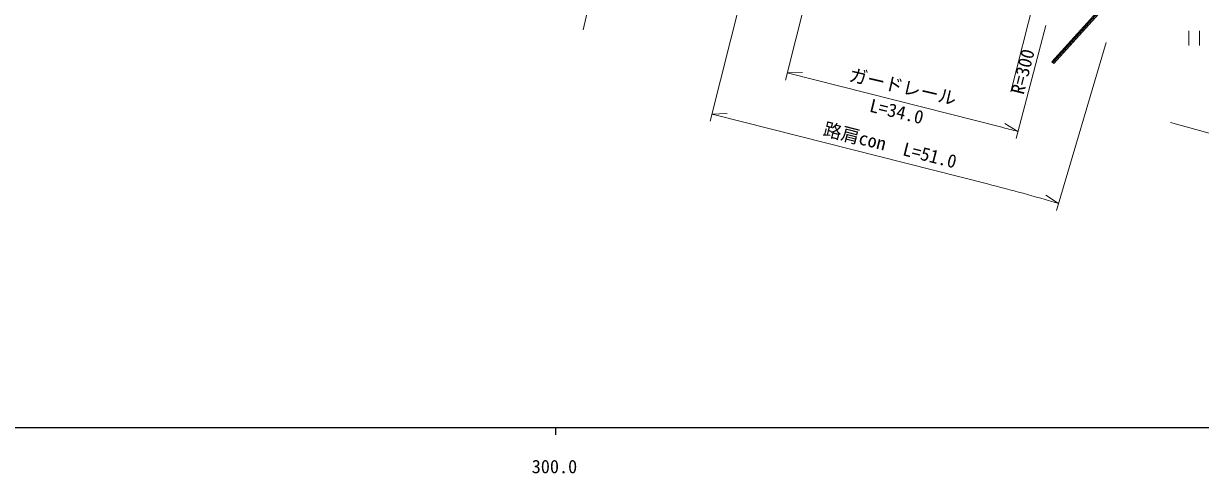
# Model space of a CAD drawing. Units: millimetres, scale not verified. Extents: x 40000 to 680000, y 20000 to 380000.
# Drawn here: x 295040 to 456434, y 198715 to 260370 of the extents above; entities that cross this region are included whole.
import ezdxf
from ezdxf.enums import TextEntityAlignment as Align

# ---------------------------------------------------------------- set-up
doc = ezdxf.new("R2010")
doc.units = ezdxf.units.MM
doc.header["$LTSCALE"] = 1000
for name, color, linetype, lineweight in [('M-BGD', 7, 'Continuous', 13), ('M-STR-HTXT', 7, 'Continuous', 13), ('M-TTL-BAND', 7, 'Continuous', 25)]:
    doc.layers.add(name, color=color, linetype=linetype, lineweight=lineweight)
doc.styles.add('ＭＳ ゴシック', font='')
doc.styles.get('ＭＳ ゴシック').set_extended_font_data('MS Gothic')

msp = doc.modelspace()

# ---------------------------------------------------------------- linework, layer by layer
at = {"layer": 'M-BGD'}
for p, q in [((447447, 267752), (436057, 255138)), ((447573, 267638), (436184, 255024)), ((440662, 259730), (440405, 259954)), ((440997, 260101), (440741, 260325)), ((439321, 258245), (439065, 258469)), ((439656, 258617), (439400, 258840)), ((439991, 258988), (439735, 259211)), ((440326, 259359), (440070, 259582)), ((454819, 259380), (454819, 257380)), ((456319, 259380), (456319, 257380)), ((437981, 256761), (437724, 256984)), ((438316, 257132), (438059, 257355)), ((438651, 257503), (438395, 257727)), ((438986, 257874), (438730, 258098)), ((436640, 255276), (436384, 255500)), ((436975, 255647), (436719, 255871)), ((437310, 256018), (437054, 256242)), ((437645, 256390), (437389, 256613)), ((458440, 245140), (452320, 246819))]:
    msp.add_line(p, q, dxfattribs=at)
msp.add_lwpolyline([(447699, 267524), (436310, 254910), (436057, 255138)], dxfattribs=at)
at = {"layer": 'M-STR-HTXT'}
for p, q in [((438998, 284926), (430408, 250996)), ((375399, 275108), (371764, 259526)), ((395071, 270259), (389181, 246993)), ((403453, 268136), (399530, 252625)), ((435207, 260086), (431144, 244610)), ((443500, 257769), (436681, 234758)), ((399775, 253594), (401861, 253685)), ((429181, 246149), (399775, 253594)), ((389426, 247962), (391512, 248052)), ((390014, 247813), (389426, 247962)), ((427217, 238394), (390014, 247813)), ((431398, 245578), (429615, 246666)), ((436965, 235717), (435218, 236860))]:
    msp.add_line(p, q, dxfattribs=at)
for radius, start in [(260000, 75.28799), (252000, 73.49399)]:
    msp.add_arc((365368, -5898), radius, start, 75.79244, dxfattribs=at)
at = {"layer": 'M-TTL-BAND'}
for p, q in [((40000, 205000), (579000, 205000)), ((368000, 205000), (368000, 204000))]:
    msp.add_line(p, q, dxfattribs=at)

# ---------------------------------------------------------------- texts
at = {"layer": 'M-STR-HTXT', "style": 'ＭＳ ゴシック'}
msp.add_text('R=300', height=1833, rotation=75.792, dxfattribs=at).set_placement((430408, 250996), align=Align.TOP_LEFT)
for s, rotation, p in [('ガードレール', 347.005, (415293, 250300)), ('路肩con\u3000L=51.0', 345.792, (413520, 242271))]:
    msp.add_text(s, height=1833, rotation=rotation, dxfattribs=at).set_placement(p, align=Align.BOTTOM_CENTER)
msp.add_text('L=34.0', height=1833, rotation=346.527, dxfattribs=at).set_placement((414997, 249224), align=Align.TOP_CENTER)
at = {"layer": 'M-TTL-BAND', "style": 'ＭＳ ゴシック'}
msp.add_text('300.0', height=1833, dxfattribs=at).set_placement((367844, 198195), align=Align.BOTTOM_CENTER)

doc.saveas('drawing.dxf')
